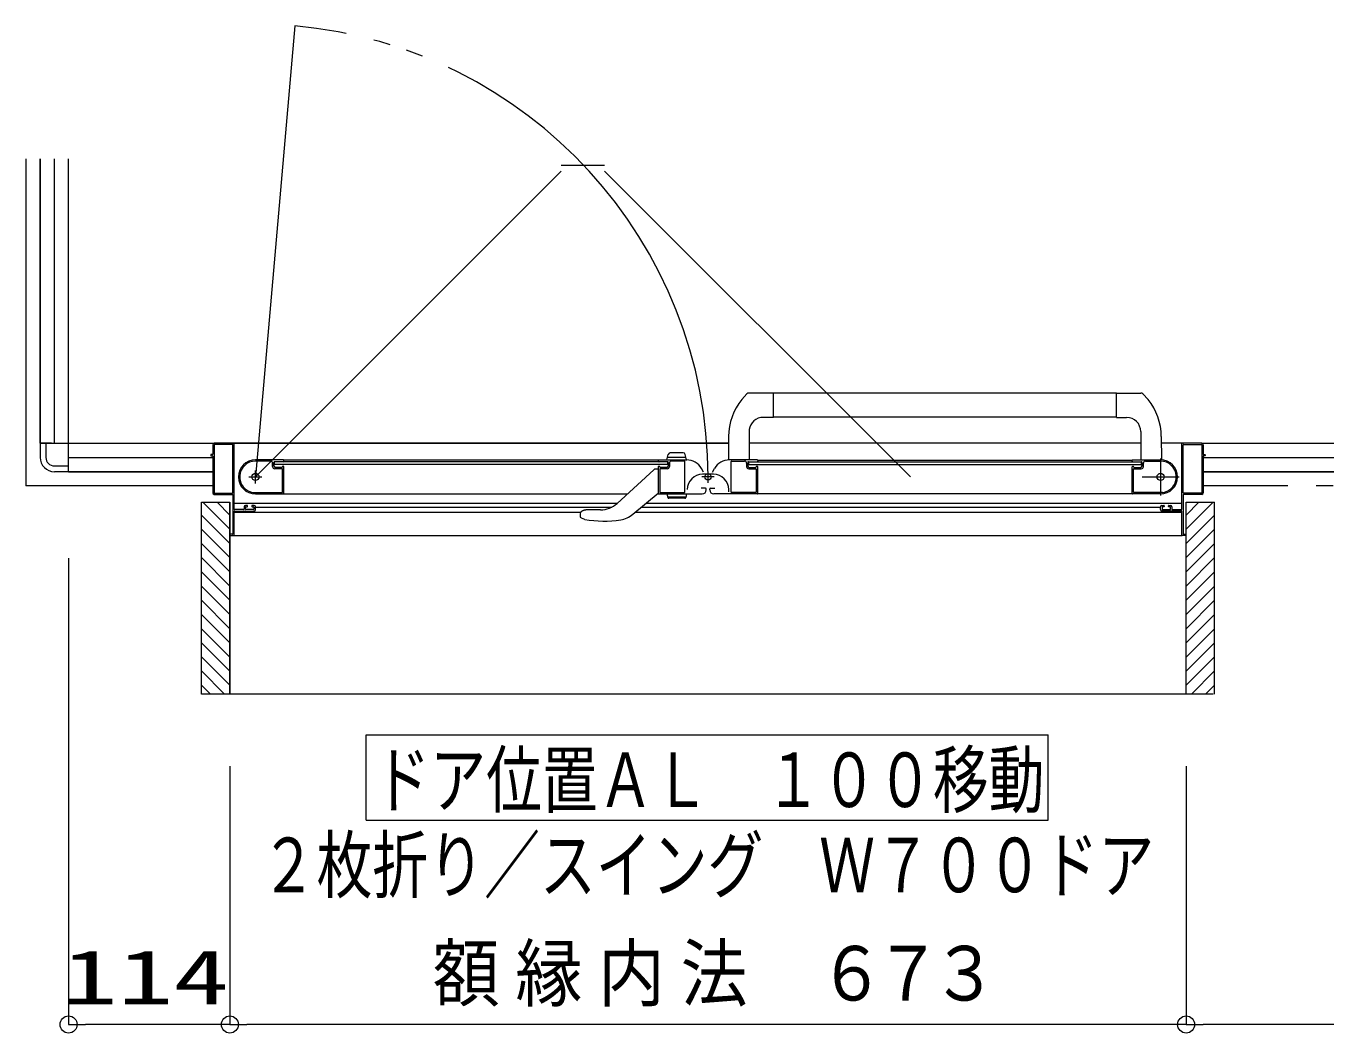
# Model space of a CAD drawing. Units: millimetres on the paper. Extents: x -305 to 305, y -152 to 152.
# Drawn here: x -28.93 to 16.78, y -28.18 to 7.25 of the extents above; entities that cross this region are included whole.
import ezdxf
from ezdxf.enums import TextEntityAlignment as Align

# ---------------------------------------------------------------- set-up
doc = ezdxf.new("R2010")
doc.units = ezdxf.units.MM
doc.linetypes.add('LONG_CHAIN', pattern=[21, 18, -1, 1, -1])
doc.linetypes.add('LONG_DOUBLE_CHAIN', pattern=[21.8, 18, -1, 0.6, -0.6, 0.6, -1])
doc.layers.add('0-0_0', color=7, linetype='Continuous', lineweight=9)
doc.layers.add('0-1_VIEW0001', color=7, linetype='Continuous', lineweight=9)
doc.styles.add('ＭＳ ゴシック', font='')
doc.styles.get('ＭＳ ゴシック').set_extended_font_data('MS Gothic')

# ---------------------------------------------------------------- blocks, each defined once
blk = doc.blocks.new('_ORIGIN')
at = {"layer": '0-0_0'}
blk.add_line((0, 0), (-1, 0), dxfattribs=at)
blk.add_circle((0, 0), 0.5, dxfattribs=at)

msp = doc.modelspace()

# ---------------------------------------------------------------- linework, layer by layer
at = {"layer": '0-1_VIEW0001', "linetype": 'LONG_DOUBLE_CHAIN'}
for p, q in [((-19.471, 7.252), (-20.859, -8.612)), ((-28.934, 2.573), (-28.934, -8.927)), ((-8.573, 2.348), (-10.099, 2.348)), ((-20.859, -8.612), (-10.099, 2.148)), ((2.188, -8.612), (-8.573, 2.148)), ((-22.359, -8.927), (-28.934, -8.927)), ((59.066, -8.927), (12.491, -8.927))]:
    msp.add_line(p, q, dxfattribs=at)
at = {"layer": '0-1_VIEW0001'}
for p, q in [((-28.434, -7.427), (-28.434, 2.573)), ((-28.434, 2.573), (-28.434, -7.427)), ((-27.934, -7.427), (-27.934, 2.573)), ((-27.434, -8.427), (-27.434, 2.573)), ((-3.746, -5.887), (-3.563, -5.689)), ((9.44, -5.662), (-3.495, -5.662)), ((-2.633, -6.517), (-2.633, -5.662)), ((9.44, -6.517), (9.44, -5.662)), ((9.44, -5.662), (10.301, -5.662)), ((10.554, -5.888), (10.37, -5.689)), ((-2.633, -6.517), (-2.988, -6.517)), ((9.44, -6.512), (-2.633, -6.512)), ((9.44, -6.517), (9.795, -6.517)), ((-4.209, -7.184), (-4.212, -8.002)), ((-3.484, -6.948), (-3.483, -8.002)), ((10.295, -7.017), (10.295, -8.012)), ((11.016, -7.184), (11.019, -8.002)), ((-28.434, -7.427), (-4.21, -7.427)), ((-28.034, -7.427), (-28.434, -7.427)), ((-28.434, -7.427), (-28.434, -7.927)), ((-28.234, -7.427), (-28.234, -7.927)), ((-22.359, -7.477), (-22.359, -7.812)), ((-22.314, -7.487), (-22.314, -9.167)), ((-4.21, -7.427), (-22.309, -7.427)), ((-21.674, -7.472), (-22.299, -7.472)), ((-21.659, -9.167), (-21.659, -7.487)), ((-21.609, -9.747), (-21.609, -7.452)), ((-5.809, -7.762), (-6.26, -7.762)), ((10.291, -7.427), (-3.484, -7.427)), ((12.443, -7.427), (11.017, -7.427)), ((11.741, -9.747), (11.741, -7.452)), ((11.791, -9.167), (11.791, -7.487)), ((11.806, -7.472), (12.431, -7.472)), ((12.446, -7.487), (12.446, -9.167)), ((12.491, -7.477), (12.491, -7.812)), ((-27.934, -8.227), (-27.434, -8.227)), ((-27.434, -7.927), (-22.359, -7.927)), ((-27.434, -8.427), (-27.434, -8.027)), ((-22.434, -7.837), (-22.434, -7.857)), ((-22.374, -7.827), (-22.424, -7.827)), ((-22.424, -7.867), (-22.374, -7.867)), ((-22.359, -7.882), (-22.359, -9.177)), ((-19.874, -8.012), (-20.859, -8.012)), ((-20.329, -8.057), (-20.859, -8.057)), ((-20.254, -8.247), (-20.254, -8.132)), ((-20.209, -8.227), (-20.209, -8.102)), ((-6.359, -8.077), (-20.184, -8.077)), ((-20.184, -8.177), (-20.184, -8.077)), ((-6.359, -8.177), (-20.184, -8.177)), ((-19.88, -8.075), (-19.866, -8.066)), ((-6.684, -8.027), (-19.859, -8.027)), ((-19.859, -8.053), (-19.859, -8.027)), ((-6.684, -8.027), (-6.684, -8.053)), ((-6.677, -8.066), (-6.663, -8.075)), ((-6.669, -8.012), (-5.683, -8.012)), ((-6.385, -8.012), (-6.333, -7.817)), ((-6.359, -8.077), (-6.359, -8.177)), ((-6.358, -7.912), (-5.711, -7.912)), ((-6.334, -8.102), (-6.334, -8.227)), ((-6.294, -8.132), (-6.294, -8.247)), ((-5.769, -8.057), (-6.219, -8.057)), ((-5.754, -9.152), (-5.754, -8.072)), ((-5.685, -8.012), (-5.737, -7.817)), ((-3.199, -8.012), (-4.185, -8.012)), ((-4.114, -9.152), (-4.114, -8.072)), ((-4.099, -8.057), (-3.649, -8.057)), ((-3.574, -8.132), (-3.574, -8.247)), ((-3.534, -8.102), (-3.534, -8.227)), ((-3.509, -8.077), (-3.509, -8.177)), ((-3.509, -8.077), (10.316, -8.077)), ((-3.509, -8.177), (10.316, -8.177)), ((-3.191, -8.066), (-3.205, -8.075)), ((-3.184, -8.027), (9.991, -8.027)), ((-3.184, -8.027), (-3.184, -8.053)), ((9.991, -8.053), (9.991, -8.027)), ((10.012, -8.075), (9.998, -8.066)), ((10.006, -8.012), (10.991, -8.012)), ((10.316, -8.177), (10.316, -8.077)), ((10.341, -8.227), (10.341, -8.102)), ((10.386, -8.247), (10.386, -8.132)), ((10.461, -8.057), (10.991, -8.057)), ((12.491, -7.882), (12.491, -9.177)), ((12.491, -7.927), (57.566, -7.927)), ((12.506, -7.827), (12.556, -7.827)), ((12.556, -7.867), (12.506, -7.867)), ((12.566, -7.837), (12.566, -7.857)), ((-27.434, -8.427), (-27.934, -8.427)), ((-27.434, -8.427), (-22.359, -8.427)), ((-22.359, -8.427), (-27.434, -8.427)), ((-19.919, -8.322), (-20.179, -8.322)), ((-19.934, -8.277), (-20.159, -8.277)), ((-19.909, -9.152), (-19.909, -8.332)), ((-19.888, -8.237), (-19.894, -8.237)), ((-19.866, -8.248), (-19.88, -8.239)), ((-19.859, -9.202), (-19.859, -8.26)), ((-6.846, -8.366), (-8.134, -9.544)), ((-6.684, -8.337), (-6.775, -8.337)), ((-6.684, -8.26), (-6.684, -9.202)), ((-6.663, -8.239), (-6.677, -8.248)), ((-6.649, -8.237), (-6.655, -8.237)), ((-6.634, -8.337), (-6.634, -9.152)), ((-6.369, -8.322), (-6.619, -8.322)), ((-6.384, -8.277), (-6.609, -8.277)), ((-5.088, -8.442), (-5.163, -8.312)), ((-4.744, -8.518), (-5.124, -8.518)), ((-4.78, -8.442), (-4.705, -8.312)), ((-3.499, -8.322), (-3.249, -8.322)), ((-3.484, -8.277), (-3.259, -8.277)), ((-3.234, -8.337), (-3.234, -9.152)), ((-3.219, -8.237), (-3.213, -8.237)), ((-3.205, -8.239), (-3.191, -8.248)), ((-3.184, -9.212), (-3.184, -8.26)), ((9.991, -9.202), (9.991, -8.26)), ((9.998, -8.248), (10.012, -8.239)), ((10.02, -8.237), (10.026, -8.237)), ((10.041, -9.152), (10.041, -8.332)), ((10.051, -8.322), (10.311, -8.322)), ((10.066, -8.277), (10.291, -8.277)), ((12.491, -8.427), (57.566, -8.427)), ((57.566, -8.427), (12.491, -8.427)), ((-5.019, -9.007), (-5.169, -9.007)), ((-4.994, -9.062), (-4.994, -9.032)), ((-4.874, -9.062), (-4.874, -9.032)), ((-4.849, -9.007), (-4.699, -9.007)), ((-4.204, -9.138), (-4.204, -9.058)), ((-21.759, -10.452), (-22.709, -9.502)), ((-22.309, -9.227), (-21.674, -9.227)), ((-22.299, -9.182), (-21.674, -9.182)), ((-21.759, -9.952), (-22.209, -9.502)), ((-21.759, -16.252), (-21.759, -9.502)), ((-21.659, -9.242), (-21.659, -10.612)), ((-21.609, -9.533), (-8.122, -9.533)), ((-20.933, -9.162), (-19.919, -9.162)), ((-20.859, -9.212), (-7.771, -9.212)), ((-7.579, -9.925), (-6.684, -9.187)), ((-7.104, -9.533), (11.741, -9.533)), ((-6.714, -9.212), (-5.144, -9.212)), ((-6.624, -9.162), (-5.764, -9.162)), ((-6.385, -9.212), (-6.351, -9.336)), ((-6.358, -9.312), (-5.711, -9.312)), ((-5.752, -9.362), (-6.318, -9.362)), ((-3.153, -9.212), (-4.724, -9.212)), ((-3.244, -9.162), (-4.104, -9.162)), ((10.991, -9.212), (-3.184, -9.212)), ((11.065, -9.162), (10.051, -9.162)), ((11.791, -9.242), (11.791, -10.612)), ((12.431, -9.182), (11.806, -9.182)), ((12.441, -9.227), (11.806, -9.227)), ((11.891, -9.952), (12.341, -9.502)), ((11.891, -10.452), (12.841, -9.502)), ((11.891, -9.502), (12.891, -9.502)), ((11.891, -16.252), (11.891, -9.502)), ((12.891, -16.252), (12.891, -9.502)), ((-21.759, -10.952), (-22.759, -9.952)), ((-21.609, -10.662), (-21.609, -9.827)), ((-21.609, -9.85), (-9.434, -9.85)), ((-21.274, -9.762), (-21.594, -9.762)), ((-21.594, -9.812), (-20.909, -9.812)), ((-21.259, -9.662), (-21.259, -9.747)), ((-21.214, -9.747), (-21.214, -9.677)), ((-21.154, -9.612), (-21.209, -9.612)), ((-21.199, -9.662), (-21.154, -9.662)), ((-20.929, -9.762), (-21.199, -9.762)), ((-21.139, -9.647), (-21.139, -9.627)), ((-20.989, -9.627), (-20.989, -9.647)), ((-20.909, -9.612), (-20.974, -9.612)), ((-20.974, -9.662), (-20.929, -9.662)), ((-20.914, -9.677), (-20.914, -9.747)), ((-20.859, -9.762), (-20.859, -9.662)), ((-20.859, -9.673), (-8.319, -9.673)), ((-9.434, -9.909), (-9.434, -9.991)), ((-9.421, -10.033), (-9.421, -10.033)), ((-9.421, -10.033), (-9.386, -10.061)), ((-9.399, -9.832), (-9.401, -9.834)), ((-8.718, -9.771), (-9.237, -9.771)), ((-7.489, -9.85), (11.741, -9.85)), ((-7.274, -9.673), (10.991, -9.673)), ((10.991, -9.762), (10.991, -9.662)), ((11.041, -9.612), (11.106, -9.612)), ((11.726, -9.812), (11.041, -9.812)), ((11.046, -9.677), (11.046, -9.747)), ((11.106, -9.662), (11.061, -9.662)), ((11.061, -9.762), (11.331, -9.762)), ((11.121, -9.627), (11.121, -9.647)), ((11.271, -9.647), (11.271, -9.627)), ((11.286, -9.612), (11.341, -9.612)), ((11.331, -9.662), (11.286, -9.662)), ((11.346, -9.747), (11.346, -9.677)), ((11.391, -9.662), (11.391, -9.747)), ((11.406, -9.762), (11.726, -9.762)), ((11.741, -10.662), (11.741, -9.827)), ((11.891, -10.952), (12.891, -9.952)), ((-21.759, -11.452), (-22.759, -10.452)), ((-9.271, -10.105), (-9.386, -10.061)), ((11.891, -11.452), (12.891, -10.452)), ((-21.759, -11.952), (-22.759, -10.952)), ((-21.674, -10.627), (-21.744, -10.627)), ((-21.744, -10.677), (-21.624, -10.677)), ((-21.609, -10.677), (11.741, -10.677)), ((11.876, -10.677), (11.756, -10.677)), ((11.806, -10.627), (11.876, -10.627)), ((11.891, -11.952), (12.891, -10.952)), ((-27.434, -11.467), (-27.434, -27.875)), ((-21.759, -12.452), (-22.759, -11.452)), ((11.891, -12.452), (12.891, -11.452)), ((-21.759, -12.952), (-22.759, -11.952)), ((11.891, -12.952), (12.891, -11.952)), ((-21.759, -13.452), (-22.759, -12.452)), ((11.891, -13.452), (12.891, -12.452)), ((-21.759, -13.952), (-22.759, -12.952)), ((11.891, -13.952), (12.891, -12.952)), ((-21.759, -14.452), (-22.759, -13.452)), ((11.891, -14.452), (12.891, -13.452)), ((-21.759, -14.952), (-22.759, -13.952)), ((11.891, -14.952), (12.891, -13.952)), ((-21.759, -15.447), (-22.759, -14.447)), ((11.891, -15.447), (12.891, -14.447)), ((-21.759, -15.942), (-22.759, -14.942)), ((11.891, -15.942), (12.891, -14.942)), ((-21.944, -16.252), (-22.759, -15.437)), ((12.076, -16.252), (12.891, -15.437)), ((-22.439, -16.252), (-22.759, -15.932)), ((12.571, -16.252), (12.891, -15.932)), ((12.84, -16.252), (-22.759, -16.252)), ((-16.96, -20.683), (-16.96, -17.683)), ((-16.96, -17.683), (7.04, -17.683)), ((7.04, -20.683), (7.04, -17.683)), ((-21.759, -18.792), (-21.759, -27.875)), ((-21.759, -18.792), (-21.759, -27.875)), ((11.891, -18.792), (11.891, -27.875)), ((11.891, -18.792), (11.891, -27.875)), ((-16.96, -20.683), (7.04, -20.683)), ((-22.359, -27.875), (-26.834, -27.875)), ((11.291, -27.875), (-21.159, -27.875)), ((56.966, -27.875), (12.491, -27.875))]:
    msp.add_line(p, q, dxfattribs=at)
at = {"layer": '0-1_VIEW0001', "linetype": 'LONG_CHAIN'}
for p, q in [((10.991, -7.962), (10.991, -9.262)), ((-21.089, -8.612), (-20.629, -8.612)), ((-20.859, -8.842), (-20.859, -8.382)), ((-4.721, -8.612), (-5.146, -8.612)), ((-4.934, -8.824), (-4.934, -8.433)), ((10.341, -8.612), (11.641, -8.612))]:
    msp.add_line(p, q, dxfattribs=at)
at = {"layer": '0-1_VIEW0001', "color": 5}
msp.add_line((-21.759, -9.502), (-21.759, -16.252), dxfattribs=at)
at = {"layer": '0-1_VIEW0001'}
for points in [[(12.441, -7.427), (58.566, -7.427), (58.566, 2.573)], [(-22.759, -16.252), (-22.759, -9.502), (-21.759, -9.502)], [(-6.385, -9.212), (-5.685, -9.212), (-5.718, -9.336)], [(-9.434, -9.991), (-9.434, -9.993), (-9.434, -9.995), (-9.433, -9.997), (-9.433, -10), (-9.433, -10.002), (-9.432, -10.004), (-9.432, -10.006), (-9.432, -10.009), (-9.431, -10.011), (-9.431, -10.013), (-9.43, -10.015), (-9.429, -10.017), (-9.429, -10.02), (-9.428, -10.022), (-9.427, -10.024), (-9.426, -10.026), (-9.425, -10.028), (-9.424, -10.03), (-9.422, -10.032), (-9.421, -10.033)], [(-9.398, -9.832), (-9.397, -9.831), (-9.396, -9.83), (-9.395, -9.83), (-9.394, -9.829), (-9.393, -9.828), (-9.392, -9.827), (-9.39, -9.825), (-9.389, -9.824), (-9.387, -9.823), (-9.386, -9.822), (-9.385, -9.821), (-9.383, -9.82), (-9.382, -9.819), (-9.38, -9.818), (-9.379, -9.817), (-9.377, -9.816), (-9.376, -9.815), (-9.374, -9.814), (-9.373, -9.813), (-9.37, -9.811), (-9.366, -9.809), (-9.363, -9.807), (-9.36, -9.805), (-9.357, -9.803), (-9.353, -9.801), (-9.349, -9.799), (-9.346, -9.797), (-9.342, -9.795), (-9.338, -9.793), (-9.334, -9.792), (-9.331, -9.79), (-9.327, -9.788), (-9.323, -9.787), (-9.319, -9.786), (-9.315, -9.784), (-9.311, -9.783), (-9.307, -9.781), (-9.303, -9.78), (-9.298, -9.779)], [(-9.298, -9.779), (-9.294, -9.778), (-9.29, -9.777), (-9.286, -9.776), (-9.282, -9.775), (-9.277, -9.774), (-9.273, -9.774), (-9.269, -9.773), (-9.264, -9.773), (-9.26, -9.772), (-9.255, -9.772), (-9.253, -9.771), (-9.251, -9.771), (-9.249, -9.771), (-9.247, -9.771), (-9.245, -9.771), (-9.243, -9.771), (-9.241, -9.771), (-9.238, -9.771), (-9.236, -9.771), (-9.234, -9.771)]]:
    msp.add_lwpolyline(points, dxfattribs=at)
for centre, radius in [((-20.859, -8.612), 0.125), ((-4.934, -8.612), 0.113), ((10.991, -8.612), 0.125)]:
    msp.add_circle(centre, radius, dxfattribs=at)
at = {"layer": '0-1_VIEW0001', "linetype": 'LONG_DOUBLE_CHAIN'}
msp.add_arc((-20.859, -8.612), 15.925, 0, 85, dxfattribs=at)
at = {"layer": '0-1_VIEW0001'}
for centre, radius, start, end in [((-2.139, -7.192), 2.07, 140.9419, 179.8), ((-3.494, -5.762), 0.1, 90, 133.4724), ((10.301, -5.762), 0.1, 46.5276, 90), ((8.946, -7.192), 2.07, 0.2, 39.0242), ((-2.988, -7.017), 0.5, 90, 172.0444), ((9.795, -7.017), 0.5, 0, 90), ((-22.309, -7.477), 0.05, 90, 180), ((-22.299, -7.487), 0.015, 90, 180), ((-21.674, -7.487), 0.015, 0, 90), ((-21.634, -7.452), 0.025, 0, 90), ((-6.26, -7.837), 0.075, 90, 165), ((-5.809, -7.837), 0.075, 15, 90), ((11.766, -7.452), 0.025, 90, 180), ((11.806, -7.487), 0.015, 90, 180), ((12.431, -7.487), 0.015, 0, 90), ((12.441, -7.477), 0.05, 0, 90), ((-27.934, -7.927), 0.5, 180, 270), ((-27.934, -7.927), 0.3, 180, 270), ((-22.424, -7.837), 0.01, 90, 180), ((-22.424, -7.857), 0.01, 180, 270), ((-22.374, -7.812), 0.015, 270, 0), ((-22.374, -7.882), 0.015, 0, 90), ((-20.859, -8.612), 0.6, 90, 270), ((-20.859, -8.612), 0.555, 90, 262.2329), ((-20.329, -8.132), 0.075, 0, 90), ((-20.184, -8.102), 0.025, 90, 180), ((-20.159, -8.227), 0.05, 180, 270), ((-19.888, -8.062), 0.015, 270, 300.9638), ((-19.874, -8.027), 0.015, 0, 90), ((-19.874, -8.053), 0.015, 300.9638, 0), ((-6.669, -8.027), 0.015, 90, 180), ((-6.669, -8.053), 0.015, 180, 239.0362), ((-6.655, -8.062), 0.015, 239.0362, 270), ((-6.384, -8.227), 0.05, 270, 0), ((-6.359, -8.102), 0.025, 0, 90), ((-6.219, -8.132), 0.075, 90, 180), ((-5.769, -8.072), 0.015, 0, 90), ((-5.683, -8.612), 0.6, 30, 90), ((-4.185, -8.612), 0.6, 90, 150), ((-4.099, -8.072), 0.015, 90, 180), ((-3.649, -8.132), 0.075, 0, 90), ((-3.509, -8.102), 0.025, 90, 180), ((-3.484, -8.227), 0.05, 180, 270), ((-3.213, -8.062), 0.015, 270, 300.9638), ((-3.199, -8.027), 0.015, 0, 90), ((-3.199, -8.053), 0.015, 300.9638, 0), ((10.006, -8.027), 0.015, 90, 180), ((10.006, -8.053), 0.015, 180, 239.0362), ((10.02, -8.062), 0.015, 239.0362, 270), ((10.291, -8.227), 0.05, 270, 0), ((10.316, -8.102), 0.025, 0, 90), ((10.461, -8.132), 0.075, 90, 180), ((10.991, -8.612), 0.6, 270, 90), ((10.991, -8.612), 0.555, 277.7671, 90), ((12.506, -7.812), 0.015, 180, 270), ((12.506, -7.882), 0.015, 90, 180), ((12.556, -7.837), 0.01, 0, 90), ((12.556, -7.857), 0.01, 270, 0), ((-20.179, -8.247), 0.075, 180, 270), ((-19.934, -8.252), 0.025, 270, 0), ((-19.919, -8.332), 0.01, 0, 90), ((-19.894, -8.252), 0.015, 90, 180), ((-19.888, -8.252), 0.015, 59.0362, 90), ((-19.874, -8.26), 0.015, 0, 59.0362), ((-6.775, -8.437), 0.1, 90, 132.4362), ((-6.669, -8.26), 0.015, 120.9638, 180), ((-6.655, -8.252), 0.015, 90, 120.9638), ((-6.649, -8.252), 0.015, 0, 90), ((-6.609, -8.252), 0.025, 180, 270), ((-6.619, -8.337), 0.015, 90, 180), ((-6.369, -8.247), 0.075, 270, 0), ((-5.124, -9.058), 0.54, 90, 180), ((-4.744, -9.058), 0.54, 0, 90), ((-3.499, -8.247), 0.075, 180, 270), ((-3.259, -8.252), 0.025, 270, 0), ((-3.249, -8.337), 0.015, 0, 90), ((-3.219, -8.252), 0.015, 90, 180), ((-3.213, -8.252), 0.015, 59.0362, 90), ((-3.199, -8.26), 0.015, 0, 59.0362), ((10.006, -8.26), 0.015, 120.9638, 180), ((10.02, -8.252), 0.015, 90, 120.9638), ((10.026, -8.252), 0.015, 0, 90), ((10.066, -8.252), 0.025, 180, 270), ((10.051, -8.332), 0.01, 90, 180), ((10.311, -8.247), 0.075, 270, 0), ((-5.144, -9.062), 0.15, 270, 0), ((-5.019, -9.032), 0.025, 0, 90), ((-4.849, -9.032), 0.025, 90, 180), ((-4.724, -9.062), 0.15, 180, 270), ((-22.309, -9.177), 0.05, 180, 270), ((-22.299, -9.167), 0.015, 180, 270), ((-21.674, -9.167), 0.015, 270, 0), ((-21.674, -9.242), 0.015, 0, 90), ((-20.933, -9.152), 0.01, 262.2329, 270), ((-20.759, -9.197), 0.015, 270, 272.6935), ((-19.919, -9.152), 0.01, 270, 0), ((-19.869, -9.202), 0.01, 270, 0), ((-8.718, -8.906), 0.865, 270, 312.4362), ((-6.674, -9.202), 0.01, 180, 270), ((-6.624, -9.152), 0.01, 180, 270), ((-6.318, -9.327), 0.035, 195, 270), ((-5.764, -9.152), 0.01, 270, 0), ((-5.752, -9.327), 0.035, 270, 345), ((-4.104, -9.152), 0.01, 180, 270), ((-3.244, -9.152), 0.01, 270, 0), ((-3.194, -9.202), 0.01, 270, 0), ((10.001, -9.202), 0.01, 180, 270), ((10.051, -9.152), 0.01, 180, 270), ((11.065, -9.152), 0.01, 270, 277.7671), ((11.806, -9.167), 0.015, 180, 270), ((11.806, -9.242), 0.015, 90, 180), ((12.431, -9.167), 0.015, 270, 0), ((12.441, -9.177), 0.05, 270, 0), ((-21.594, -9.747), 0.015, 180, 270), ((-21.594, -9.827), 0.015, 90, 180), ((-21.274, -9.747), 0.015, 270, 0), ((-21.209, -9.662), 0.05, 90, 180), ((-21.199, -9.677), 0.015, 90, 180), ((-21.199, -9.747), 0.015, 180, 270), ((-21.154, -9.627), 0.015, 0, 90), ((-21.154, -9.647), 0.015, 270, 0), ((-20.974, -9.627), 0.015, 90, 180), ((-20.974, -9.647), 0.015, 180, 270), ((-20.929, -9.677), 0.015, 0, 90), ((-20.929, -9.747), 0.015, 270, 0), ((-20.909, -9.662), 0.05, 0, 90), ((-20.909, -9.762), 0.05, 270, 0), ((-9.334, -9.909), 0.1, 131.8103, 180), ((-8.152, -9.231), 0.9, 279.2884, 309.5), ((11.041, -9.662), 0.05, 90, 180), ((11.041, -9.762), 0.05, 180, 270), ((11.061, -9.677), 0.015, 90, 180), ((11.061, -9.747), 0.015, 180, 270), ((11.106, -9.627), 0.015, 0, 90), ((11.106, -9.647), 0.015, 270, 0), ((11.286, -9.627), 0.015, 90, 180), ((11.286, -9.647), 0.015, 180, 270), ((11.331, -9.677), 0.015, 0, 90), ((11.331, -9.747), 0.015, 270, 0), ((11.341, -9.662), 0.05, 0, 90), ((11.406, -9.747), 0.015, 180, 270), ((11.726, -9.747), 0.015, 270, 0), ((11.726, -9.827), 0.015, 0, 90), ((-8.599, -6.497), 3.67, 259.4547, 279.2884), ((-21.744, -10.642), 0.015, 90, 180), ((-21.744, -10.662), 0.015, 180, 270), ((-21.674, -10.612), 0.015, 270, 0), ((-21.624, -10.662), 0.015, 270, 0), ((11.756, -10.662), 0.015, 180, 270), ((11.806, -10.612), 0.015, 180, 270), ((11.876, -10.642), 0.015, 0, 90), ((11.876, -10.662), 0.015, 270, 0)]:
    msp.add_arc(centre, radius, start, end, dxfattribs=at)

# ---------------------------------------------------------------- block references
at = {"layer": '0-1_VIEW0001', "xscale": 0.6, "yscale": 0.6, "rotation": 180}
for p in [(-27.434, -27.875), (-21.759, -27.875), (11.891, -27.875)]:
    msp.add_blockref('_ORIGIN', p, dxfattribs=at)
at = {"layer": '0-1_VIEW0001', "xscale": 0.6, "yscale": 0.6}
for p in [(-21.759, -27.875), (11.891, -27.875)]:
    msp.add_blockref('_ORIGIN', p, dxfattribs=at)

# ---------------------------------------------------------------- texts
at = {"layer": '0-1_VIEW0001', "style": 'ＭＳ ゴシック'}
for s, width, p in [('ドア位置ＡＬ\u3000１００移動', 0.75, (-16.674, -20.802)), ('２枚折り／スイング\u3000Ｗ７００ドア', 0.75, (-20.674, -23.8)), ('額', 0.9, (-14.622, -27.609)), ('縁', 0.9, (-11.714, -27.609)), ('内', 0.9, (-8.806, -27.609)), ('法', 0.9, (-5.898, -27.609)), ('６', 0.9, (-1.058, -27.609)), ('７', 0.9, (0.93, -27.609)), ('３', 0.9, (2.918, -27.609)), ('114', 1.5, (-27.667, -27.745))]:
    msp.add_text(s, height=1.921, dxfattribs=dict(at, width=width)).set_placement(p, align=Align.BOTTOM_LEFT)

doc.saveas('drawing.dxf')
